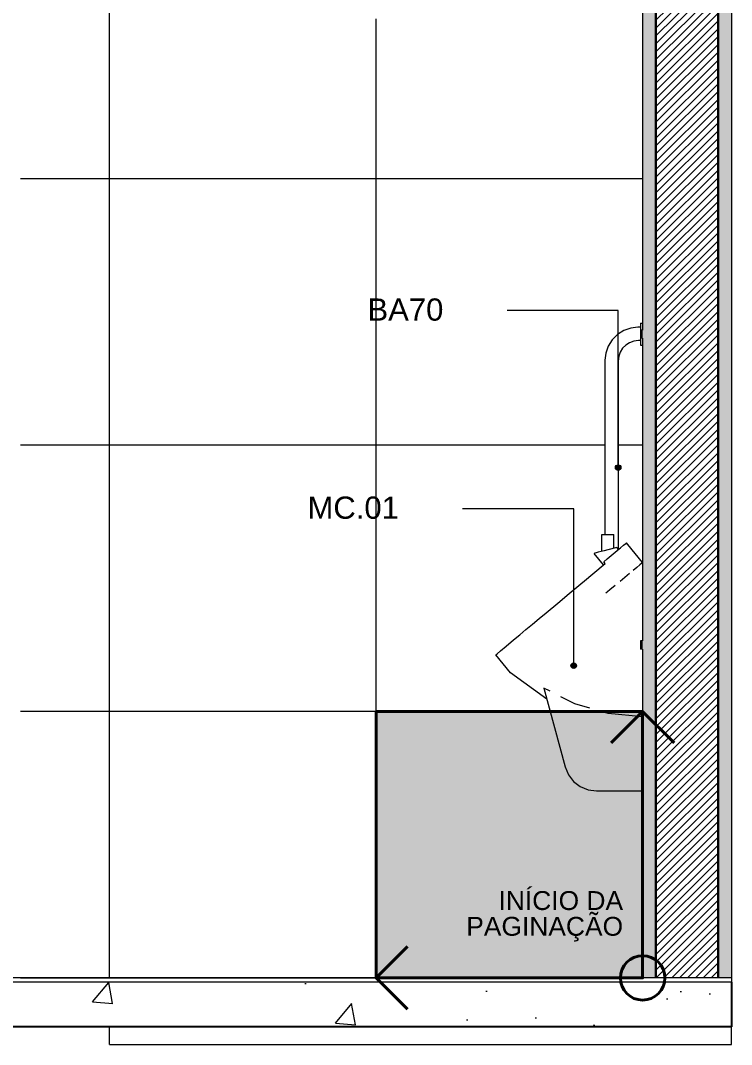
# Model space of a CAD drawing. Header units: metres. Extents: x -1.8 to 75.3, y -2 to 2.8.
# Drawn here: x 27.146 to 28.746, y -2.048 to 0.258 of the extents above; entities that cross this region are included whole.
import ezdxf

# ---------------------------------------------------------------- set-up
doc = ezdxf.new("R2010")
doc.units = ezdxf.units.M
doc.header["$MEASUREMENT"] = 0
for name, color, linetype, lineweight in [('LAJES.EST_Caneta_No__241', 7, 'Continuous', 13), ('LAJES.EST_Caneta_No__4', 7, 'Continuous', 25), ('LAJES.EST_Caneta_No__7', 7, 'Continuous', 13), ('LOUCAS-METAIS.ARQ_Caneta_No__10', 7, 'Continuous', 5), ('NOTAS-EXECUTIVO.ARQ_Caneta_No__1', 7, 'Continuous', 40), ('NOTAS-LAYOUT.EXEC_Caneta_No__241', 7, 'Continuous', 13), ('NOTAS-LAYOUT.EXEC_Caneta_No__5', 7, 'Continuous', 20), ('PAREDE CONSTRUIR_Caneta_No__241', 7, 'Continuous', 13), ('PAREDE CONSTRUIR_Caneta_No__3', 7, 'Continuous', 30)]:
    doc.layers.add(name, color=color, linetype=linetype, lineweight=lineweight)
for name, color, linetype, lineweight, true_color in [('LAJES.EST_Caneta_No__254', 7, 'Continuous', 0, 0xd1c9ad), ('LAJES.EST_Caneta_No__97', 7, 'Continuous', 13, 0x6b6b6b), ('LOUCAS-METAIS.ARQ_Caneta_No__13', 7, 'Continuous', 0, 0xaaaaaa), ('LOUCAS-METAIS.ARQ_Caneta_No__96', 7, 'Continuous', 0, 0xb6b6b6), ('NOTAS-EXECUTIVO.ARQ_Caneta_No__12', 7, 'Continuous', 0, 0x030303), ('NOTAS-EXECUTIVO.ARQ_Caneta_No__24', 7, 'Continuous', 40, 0x851f10), ('PAREDE CONSTRUIR_Caneta_No__97', 7, 'Continuous', 13, 0x6b6b6b)]:
    doc.layers.add(name, color=color, linetype=linetype, lineweight=lineweight, true_color=true_color)
for name, color, linetype in [('LOUCAS-METAIS.ARQ', 7, 'Continuous'), ('NOTAS-LAYOUT.EXEC', 7, 'Continuous'), ('PAREDE CONSTRUIR', 7, 'Continuous')]:
    doc.layers.add(name, color=color, linetype=linetype)
doc.styles.add('GENERATED_STYLE_1', font='arial.ttf')

# ---------------------------------------------------------------- blocks, each defined once
blk = doc.blocks.new('Label_19_7', base_point=(28.4913, -0.7491))
at = {"layer": 'NOTAS-LAYOUT.EXEC', "linetype": 'Continuous', "lineweight": 0, "true_color": 0x000000}
blk.add_hatch(color=18, dxfattribs=at).paths.add_polyline_path([(28.485, -0.7491), (28.4855, -0.7515), (28.4868, -0.7536), (28.4889, -0.7549), (28.4913, -0.7554), (28.4936, -0.7549), (28.4957, -0.7536), (28.497, -0.7515), (28.4975, -0.7491), (28.497, -0.7467), (28.4957, -0.7447), (28.4936, -0.7434), (28.4913, -0.7429), (28.4889, -0.7434), (28.4868, -0.7447), (28.4855, -0.7467)])
at = {"layer": 'NOTAS-LAYOUT.EXEC_Caneta_No__241', "color": 7, "linetype": 'Continuous', "lineweight": 13}
for p, q in [((28.4913, -0.3956), (28.2413, -0.3956)), ((28.4913, -0.7429), (28.4913, -0.3956))]:
    blk.add_line(p, q, dxfattribs=at)
at = {"layer": 'NOTAS-LAYOUT.EXEC_Caneta_No__5', "color": 7, "linetype": 'Continuous', "lineweight": 20}
blk.add_circle((28.4913, -0.7491), 0.00625, dxfattribs=at)
at = {"layer": 'NOTAS-LAYOUT.EXEC_Caneta_No__241', "color": 7, "lineweight": 13, "insert": (28.2388, -0.3682), "char_height": 0.05, "attachment_point": 3, "style": 'GENERATED_STYLE_1'}
blk.add_mtext('\\A1;{\\pqr;\\pt0,241;\\fArial|b0|i0|c0|p0;\\W1.000000;BA70\\fArial|b0|i0|c0|p0;\\W1.000000;\\A1{\\H.66x;\\S^  ;}\\fArial|b0|i0|c0|p0;\\W1.000000;\\fArial|b0|i0|c0|p0;\\W1.000000;\\A1{\\H.66x;\\S^  ;}\\fArial|b0|i0|c0|p0;\\W1.000000;\\fArial|b0|i0|c0|p0;\\W1.000000;\\fArial|b0|i0|c0|p0;\\W1.000000;\\fArial|b0|i0|c0|p0;\\W1.000000;\\fArial|b0|i0|c0|p0;\\W1.000000;\\fArial|b0|i0|c0|p0;\\W1.000000;\\fArial|b0|i0|c0|p0;\\W1.000000;\\A1{\\H.66x;\\S^  ;}\\fArial|b0|i0|c0|p0;\\W1.000000;\\fArial|b0|i0|c0|p0;\\W1.000000;\\A1{\\H.66x;\\S^  ;}\\fArial|b0|i0|c0|p0;\\W1.000000;\\fArial|b0|i0|c0|p0;\\W1.000000;\\fArial|b0|i0|c0|p0;\\W1.000000;\\fArial|b0|i0|c0|p0;\\W1.000000;\\fArial|b0|i0|c0|p0;\\W1.000000;\\fArial|b0|i0|c0|p0;\\W1.000000;\\fArial|b0|i0|c0|p0;\\W1.000000;\\A1{\\H.66x;\\S^  ;}\\fArial|b0|i0|c0|p0;\\W1.000000;\\fArial|b0|i0|c0|p0;\\W1.000000;\\A1{\\H.66x;\\S^  ;}\\fArial|b0|i0|c0|p0;\\W1.000000;\\fArial|b0|i0|c0|p0;\\W1.000000;\\fArial|b0|i0|c0|p0;\\W1.000000;\\fArial|b0|i0|c0|p0;\\W1.000000;\\fArial|b0|i0|c0|p0;\\W1.000000;\\fArial|b0|i0|c0|p0;\\W1.000000;\\fArial|b0|i0|c0|p0;\\W1.000000;\\A1{\\H.66x;\\S^  ;}\\fArial|b0|i0|c0|p0;\\W1.000000;\\fArial|b0|i0|c0|p0;\\W1.000000;\\A1{\\H.66x;\\S^  ;}\\fArial|b0|i0|c0|p0;\\W1.000000;\\fArial|b0|i0|c0|p0;\\W1.000000;\\fArial|b0|i0|c0|p0;\\W1.000000;\\fArial|b0|i0|c0|p0;\\W1.000000;\\fArial|b0|i0|c0|p0;\\W1.000000;\\fArial|b0|i0|c0|p0;\\W1.000000;\\fArial|b0|i0|c0|p0;\\W1.000000;\\A1{\\H.66x;\\S^  ;}\\fArial|b0|i0|c0|p0;\\W1.000000;\\fArial|b0|i0|c0|p0;\\W1.000000;\\A1{\\H.66x;\\S^  ;}\\fArial|b0|i0|c0|p0;\\W1.000000;\\fArial|b0|i0|c0|p0;\\W1.000000;\\fArial|b0|i0|c0|p0;\\W1.000000;\\fArial|b0|i0|c0|p0;\\W1.000000;\\fArial|b0|i0|c0|p0;\\W1.000000;\\fArial|b0|i0|c0|p0;\\W1.000000;\\fArial|b0|i0|c0|p0;\\W1.000000;\\A1{\\H.66x;\\S^  ;}\\fArial|b0|i0|c0|p0;\\W1.000000;}', dxfattribs=at)
blk = doc.blocks.new('Label_20_7', base_point=(28.3912, -1.1952))
at = {"layer": 'NOTAS-LAYOUT.EXEC', "linetype": 'Continuous', "lineweight": 0, "true_color": 0x000000}
blk.add_hatch(color=18, dxfattribs=at).paths.add_polyline_path([(28.3849, -1.1952), (28.3854, -1.1976), (28.3867, -1.1997), (28.3888, -1.201), (28.3912, -1.2015), (28.3936, -1.201), (28.3956, -1.1997), (28.3969, -1.1976), (28.3974, -1.1952), (28.3969, -1.1929), (28.3956, -1.1908), (28.3936, -1.1895), (28.3912, -1.189), (28.3888, -1.1895), (28.3867, -1.1908), (28.3854, -1.1929)])
at = {"layer": 'NOTAS-LAYOUT.EXEC_Caneta_No__241', "color": 7, "linetype": 'Continuous', "lineweight": 13}
for p, q in [((28.3912, -0.8417), (28.1412, -0.8417)), ((28.3912, -1.189), (28.3912, -0.8417))]:
    blk.add_line(p, q, dxfattribs=at)
at = {"layer": 'NOTAS-LAYOUT.EXEC_Caneta_No__5', "color": 7, "linetype": 'Continuous', "lineweight": 20}
blk.add_circle((28.3912, -1.1952), 0.00625, dxfattribs=at)
at = {"layer": 'NOTAS-LAYOUT.EXEC_Caneta_No__241', "color": 7, "lineweight": 13, "insert": (28.1387, -0.8143), "char_height": 0.05, "attachment_point": 3, "style": 'GENERATED_STYLE_1'}
blk.add_mtext('\\A1;{\\pqr;\\pt0,241;\\fArial|b0|i0|c0|p0;\\W1.000000;MC.01\\fArial|b0|i0|c0|p0;\\W1.000000;\\A1{\\H.66x;\\S^  ;}\\fArial|b0|i0|c0|p0;\\W1.000000;\\fArial|b0|i0|c0|p0;\\W1.000000;\\A1{\\H.66x;\\S^  ;}\\fArial|b0|i0|c0|p0;\\W1.000000;\\fArial|b0|i0|c0|p0;\\W1.000000;\\fArial|b0|i0|c0|p0;\\W1.000000;\\fArial|b0|i0|c0|p0;\\W1.000000;\\fArial|b0|i0|c0|p0;\\W1.000000;\\fArial|b0|i0|c0|p0;\\W1.000000;\\fArial|b0|i0|c0|p0;\\W1.000000;\\A1{\\H.66x;\\S^  ;}\\fArial|b0|i0|c0|p0;\\W1.000000;\\fArial|b0|i0|c0|p0;\\W1.000000;\\A1{\\H.66x;\\S^  ;}\\fArial|b0|i0|c0|p0;\\W1.000000;\\fArial|b0|i0|c0|p0;\\W1.000000;\\fArial|b0|i0|c0|p0;\\W1.000000;\\fArial|b0|i0|c0|p0;\\W1.000000;\\fArial|b0|i0|c0|p0;\\W1.000000;\\fArial|b0|i0|c0|p0;\\W1.000000;\\fArial|b0|i0|c0|p0;\\W1.000000;\\A1{\\H.66x;\\S^  ;}\\fArial|b0|i0|c0|p0;\\W1.000000;\\fArial|b0|i0|c0|p0;\\W1.000000;\\A1{\\H.66x;\\S^  ;}\\fArial|b0|i0|c0|p0;\\W1.000000;\\fArial|b0|i0|c0|p0;\\W1.000000;\\fArial|b0|i0|c0|p0;\\W1.000000;\\fArial|b0|i0|c0|p0;\\W1.000000;\\fArial|b0|i0|c0|p0;\\W1.000000;\\fArial|b0|i0|c0|p0;\\W1.000000;\\fArial|b0|i0|c0|p0;\\W1.000000;\\A1{\\H.66x;\\S^  ;}\\fArial|b0|i0|c0|p0;\\W1.000000;\\fArial|b0|i0|c0|p0;\\W1.000000;\\A1{\\H.66x;\\S^  ;}\\fArial|b0|i0|c0|p0;\\W1.000000;\\fArial|b0|i0|c0|p0;\\W1.000000;\\fArial|b0|i0|c0|p0;\\W1.000000;\\fArial|b0|i0|c0|p0;\\W1.000000;\\fArial|b0|i0|c0|p0;\\W1.000000;\\fArial|b0|i0|c0|p0;\\W1.000000;\\fArial|b0|i0|c0|p0;\\W1.000000;\\A1{\\H.66x;\\S^  ;}\\fArial|b0|i0|c0|p0;\\W1.000000;\\fArial|b0|i0|c0|p0;\\W1.000000;\\A1{\\H.66x;\\S^  ;}\\fArial|b0|i0|c0|p0;\\W1.000000;\\fArial|b0|i0|c0|p0;\\W1.000000;\\fArial|b0|i0|c0|p0;\\W1.000000;\\fArial|b0|i0|c0|p0;\\W1.000000;\\fArial|b0|i0|c0|p0;\\W1.000000;\\fArial|b0|i0|c0|p0;\\W1.000000;\\fArial|b0|i0|c0|p0;\\W1.000000;\\A1{\\H.66x;\\S^  ;}\\fArial|b0|i0|c0|p0;\\W1.000000;}', dxfattribs=at)
blk = doc.blocks.new('símbolo_paginação de piso(1)(1)[5]_7', base_point=(28.5463, -1.8982))
at = {"layer": 'NOTAS-EXECUTIVO.ARQ_Caneta_No__24', "linetype": 'Continuous', "lineweight": 0, "true_color": 0x210704}
blk.add_hatch(color=18, dxfattribs=at).paths.add_polyline_path([(27.9463, -1.2982), (27.9463, -1.8982), (28.5463, -1.8982), (28.5463, -1.2982)])
at = {"layer": 'NOTAS-EXECUTIVO.ARQ_Caneta_No__1', "color": 7, "linetype": 'Continuous', "lineweight": 40}
for p, q in [((28.5463, -1.2982), (28.4756, -1.369)), ((28.5463, -1.8982), (28.5463, -1.2982)), ((28.5463, -1.2982), (28.617, -1.369)), ((27.9463, -1.8982), (28.017, -1.8275)), ((28.5463, -1.8982), (27.9463, -1.8982)), ((27.9463, -1.8982), (28.017, -1.969))]:
    blk.add_line(p, q, dxfattribs=at)
at = {"layer": 'NOTAS-EXECUTIVO.ARQ_Caneta_No__1', "color": 7, "linetype": 'Continuous', "lineweight": 40, "flags": 128}
blk.add_lwpolyline([(27.9463, -1.2982), (27.9463, -1.8982), (28.5463, -1.8982), (28.5463, -1.2982)], close=True, dxfattribs=at)
at = {"layer": 'NOTAS-EXECUTIVO.ARQ_Caneta_No__1', "color": 7, "linetype": 'Continuous', "lineweight": 40}
blk.add_circle((28.5463, -1.8982), 0.05, dxfattribs=at)

msp = doc.modelspace()

# ---------------------------------------------------------------- hatches: boundary and pattern name
at = {"layer": 'LAJES.EST_Caneta_No__254', "linetype": 'Continuous', "lineweight": 0, "true_color": 0xd1c9ad}
h = msp.add_hatch(dxfattribs=at)
h.set_pattern_fill('Haie_OD_0007', color=9, style=0, pattern_type=2)
h.set_pattern_definition([(45, (-37.76777, -1.39824), (-0.159099, 0.159099), [0, -0.15, 0, -0.225]), (110, (-37.26777, -1.39824), (0.21143084, 0.0769545), [0, -0.11, 0, -0.19])])
h.paths.add_polyline_path([(28.7463, -1.8982), (25.6962, -1.8982), (25.6962, -1.9082), (28.7463, -1.9082)])
at = {"layer": 'LAJES.EST_Caneta_No__97', "linetype": 'Continuous', "lineweight": 13, "true_color": 0x6b6b6b}
h = msp.add_hatch(dxfattribs=at)
h.set_pattern_fill('AR_CONC_0007', color=251, style=0, pattern_type=2)
h.set_pattern_definition([(50, (-37.76777, -1.89824), (-0.546554, 0.0478173), [0.05715, -0.62865]), (355, (-37.7678, -1.89824), (-0.1057303, 0.5731705), [0.04572, -0.5029218]), (100.4514, (-37.72223, -1.90223), (0.4408237, 0.5253533), [0.04857, -0.5342707]), (46.1842, (-37.7678, -1.74584), (-0.813237, 0.126127), [0.085725, -0.942975]), (96.6356, (-37.7, -1.75635), (0.712212, 0.742278), [0.072855, -0.801407]), (351.1842, (-37.7678, -1.74584), (0.712212, 0.742278), [0.06858, -0.754379]), (21, (-37.69157, -1.78394), (-0.4548432, 0.3067956), [0.05715, -0.62865]), (326, (-37.6916, -1.78394), (0.185406, 0.552564), [0.04572, -0.50292]), (71.4514, (-37.65367, -1.8095), (0.6402493, 0.2457683), [0.04857, -0.53427]), (37.5, (-37.76777, -1.89824), (0.0092658, 0.2536651), [0, -0.496824, 0, -0.51054, 0, -0.504825]), (7.5, (-37.76777, -1.89824), (0.200459, 0.3005417), [0, -0.291084, 0, -0.485394, 0, -0.192405]), (327.5, (-37.9377, -1.89824), (-0.4067718, 0.01718623), [0, -0.1905, 0, -0.59436, 0, -0.78867]), (317.5, (-38.0139, -1.89824), (0.4443875, 0.0762795), [0, -0.24765, 0, -0.394716, 0, -0.56007])])
h.paths.add_polyline_path([(25.6962, -2.0082), (28.7463, -2.0082), (28.7463, -1.9082), (25.6962, -1.9082)])
at = {"layer": 'LOUCAS-METAIS.ARQ', "linetype": 'Continuous', "lineweight": 0, "true_color": 0x000000}
for points in [[(28.5413, -0.4577), (28.5463, -0.4577), (28.5463, -0.4394), (28.5413, -0.4394)], [(28.5413, -1.1577), (28.5463, -1.1577), (28.5463, -1.1394), (28.5413, -1.1394)]]:
    msp.add_hatch(color=18, dxfattribs=at).paths.add_polyline_path(points)
at = {"layer": 'PAREDE CONSTRUIR', "linetype": 'Continuous', "lineweight": 0, "true_color": 0xffffff}
for points in [[(28.5463, 1.3518), (28.5463, -1.8982), (28.5763, -1.8982), (28.5763, 1.3518)], [(28.7463, 1.3518), (28.7163, 1.3518), (28.7163, -1.8982), (28.7463, -1.8982)]]:
    msp.add_hatch(color=7, dxfattribs=at).paths.add_polyline_path(points)
at = {"layer": 'PAREDE CONSTRUIR', "linetype": 'Continuous', "lineweight": 0, "true_color": 0x000000}
h = msp.add_hatch(dxfattribs=at)
h.set_pattern_fill('common_brick_0007', color=18, style=0, pattern_type=2)
h.set_pattern_definition([(45, (-37.767773, -1.898244), (-0.0088388348, 0.0088388348), [])])
h.paths.add_polyline_path([(28.5763, -1.8982), (28.7163, -1.8982), (28.7163, 1.3518), (28.5763, 1.3518)])
at = {"layer": 'PAREDE CONSTRUIR_Caneta_No__97', "linetype": 'Continuous', "lineweight": 13, "true_color": 0x6b6b6b}
h = msp.add_hatch(dxfattribs=at)
h.set_pattern_fill('Ceramica_60_x_60_0007', color=251, style=0, pattern_type=2)
h.set_pattern_definition([(180, (-37.7678, -1.89824), (0, 0.6), []), (90, (-37.7678, -1.89824), (0.6, 0), [])])
h.paths.add_polyline_path([(27.1763, 1.2518), (27.1463, 1.2518), (27.1463, -1.8982), (27.1763, -1.8982)])
h = msp.add_hatch(dxfattribs=at)
h.set_pattern_fill('Ceramica_60_x_60_0007', color=251, style=0, pattern_type=2)
h.set_pattern_definition([(0, (28.54626, -1.89824), (0, 0.6), []), (90, (28.54626, -1.89824), (-0.6, 0), [])])
h.paths.add_polyline_path([(27.1763, -1.8982), (28.5463, -1.8982), (28.5463, -1.4771), (28.4421, -1.4771), (28.4234, -1.4746), (28.4059, -1.4674), (28.3909, -1.4558), (28.3793, -1.4407), (28.372, -1.423), (28.3304, -1.2702), (28.2491, -1.2111), (28.2161, -1.1705), (28.4585, -0.968), (28.4375, -0.9422), (28.4543, -0.9378), (28.4543, -0.8994), (28.4613, -0.8994), (28.4613, -0.5074), (28.4631, -0.4915), (28.4686, -0.4757), (28.4776, -0.4614), (28.4894, -0.4495), (28.5037, -0.4406), (28.5196, -0.435), (28.5354, -0.4332), (28.5413, -0.4332), (28.5413, -0.4235), (28.5463, -0.4235), (28.5463, -0.4732), (28.5413, -0.4732), (28.5413, -0.4632), (28.5371, -0.4632), (28.5263, -0.4645), (28.5168, -0.4678), (28.5083, -0.4731), (28.5011, -0.4802), (28.4958, -0.4888), (28.4925, -0.4983), (28.4913, -0.5091), (28.4913, -0.9326), (28.4919, -0.9333), (28.5099, -0.9183), (28.5463, -0.9629), (28.5463, -1.4351), (28.5463, 1.2518), (27.1763, 1.2518)])
h.paths.add_polyline_path([(28.3821, 0.2618), (27.5021, 0.2618), (27.5021, 1.1418), (28.3821, 1.1418)], flags=0)

# ---------------------------------------------------------------- linework, layer by layer
at = {"layer": 'LAJES.EST_Caneta_No__241', "color": 7, "linetype": 'Continuous', "lineweight": 13}
for p, q in [((27.3462, -2.0482), (27.3462, -2.0082)), ((28.7463, -2.0482), (28.7463, -2.0082)), ((27.3462, -2.0482), (28.7463, -2.0482))]:
    msp.add_line(p, q, dxfattribs=at)
at = {"layer": 'LAJES.EST_Caneta_No__4', "color": 7, "linetype": 'Continuous', "lineweight": 25}
for p, q in [((28.7463, -1.9082), (28.7463, -1.9132)), ((28.7463, -1.9132), (28.7463, -2.0082)), ((28.7463, -2.0082), (25.6962, -2.0082))]:
    msp.add_line(p, q, dxfattribs=at)
at = {"layer": 'LAJES.EST_Caneta_No__7', "color": 7, "linetype": 'Continuous', "lineweight": 13}
for p, q in [((28.5463, -1.8982), (25.6962, -1.8982)), ((28.7463, -1.9082), (25.6962, -1.9082)), ((28.7463, -1.8982), (28.7463, -1.9082))]:
    msp.add_line(p, q, dxfattribs=at)
at = {"layer": 'LAJES.EST_Caneta_No__7', "color": 7, "linetype": 'Continuous', "lineweight": 13, "flags": 128}
msp.add_lwpolyline([(28.7463, -1.8982), (28.7163, -1.8982), (28.5763, -1.8982), (28.5463, -1.8982)], dxfattribs=at)
at = {"layer": 'LOUCAS-METAIS.ARQ_Caneta_No__10', "color": 7, "linetype": 'Continuous', "lineweight": 5}
for p, q in [((28.5413, -0.4394), (28.5413, -0.4577)), ((28.5463, -0.4394), (28.5413, -0.4394)), ((28.5463, -0.4577), (28.5413, -0.4577)), ((28.5413, -1.1394), (28.5413, -1.1577)), ((28.5463, -1.1394), (28.5413, -1.1394)), ((28.5463, -1.1577), (28.5413, -1.1577))]:
    msp.add_line(p, q, dxfattribs=at)
at = {"layer": 'LOUCAS-METAIS.ARQ_Caneta_No__13', "color": 253, "linetype": 'Continuous', "lineweight": 0, "true_color": 0xaaaaaa}
for p, q in [((28.4543, -0.8994), (28.4548, -0.8994)), ((28.4543, -0.9378), (28.4543, -0.8994)), ((28.4548, -0.8994), (28.4561, -0.8994)), ((28.4561, -0.8994), (28.4583, -0.8994)), ((28.4583, -0.8994), (28.4611, -0.8994)), ((28.4611, -0.8994), (28.4643, -0.8994)), ((28.4643, -0.8994), (28.4678, -0.8994)), ((28.4678, -0.8994), (28.4713, -0.8994)), ((28.4713, -0.8994), (28.4746, -0.8994)), ((28.4746, -0.8994), (28.4773, -0.8994)), ((28.4773, -0.8994), (28.4795, -0.8994)), ((28.4795, -0.8994), (28.4808, -0.8994)), ((28.4808, -0.8994), (28.4813, -0.8994)), ((28.4813, -0.9307), (28.4813, -0.8994)), ((28.5035, -0.9236), (28.5082, -0.9197)), ((28.5082, -0.9197), (28.5099, -0.9183)), ((28.5132, -0.9224), (28.5099, -0.9183)), ((28.5463, -0.9629), (28.5132, -0.9224)), ((28.4385, -0.942), (28.4375, -0.9422)), ((28.4585, -0.968), (28.4375, -0.9422)), ((28.4416, -0.9412), (28.4385, -0.942)), ((28.4464, -0.9399), (28.4416, -0.9412)), ((28.4527, -0.9383), (28.4464, -0.9399)), ((28.46, -0.9363), (28.4527, -0.9383)), ((28.4678, -0.9343), (28.46, -0.9363)), ((28.4665, -0.9545), (28.4887, -0.936)), ((28.4883, -0.9289), (28.4678, -0.9343)), ((28.4919, -0.9333), (28.4883, -0.9289)), ((28.4887, -0.936), (28.4931, -0.9323)), ((28.4931, -0.9323), (28.4964, -0.9296)), ((28.4964, -0.9296), (28.5035, -0.9236)), ((28.4342, -0.9883), (28.462, -0.9651)), ((28.4587, -0.961), (28.4665, -0.9545)), ((28.462, -0.9651), (28.4587, -0.961)), ((28.5401, -0.9681), (28.5332, -0.9738)), ((28.5447, -0.9643), (28.5401, -0.9681)), ((28.5463, -0.9629), (28.5447, -0.9643)), ((28.4156, -1.0039), (28.4342, -0.9883)), ((28.5168, -0.9876), (28.4956, -1.0053)), ((28.5332, -0.9738), (28.5251, -0.9806)), ((28.381, -1.0327), (28.407, -1.011)), ((28.407, -1.011), (28.4156, -1.0039)), ((28.4844, -1.0146), (28.4724, -1.0247)), ((28.4956, -1.0053), (28.4954, -1.0054)), ((28.3551, -1.0544), (28.381, -1.0327)), ((28.4671, -1.029), (28.4638, -1.0318)), ((28.4724, -1.0247), (28.4671, -1.029)), ((28.3294, -1.0759), (28.3551, -1.0544)), ((28.3138, -1.0889), (28.3294, -1.0759)), ((28.2838, -1.114), (28.2985, -1.1016)), ((28.2985, -1.1016), (28.3138, -1.0889)), ((28.256, -1.1371), (28.2696, -1.1258)), ((28.2696, -1.1258), (28.2838, -1.114)), ((28.2267, -1.1617), (28.2393, -1.1511)), ((28.2393, -1.1511), (28.256, -1.1371)), ((28.2161, -1.1705), (28.2187, -1.1683)), ((28.2491, -1.2111), (28.2161, -1.1705)), ((28.2187, -1.1683), (28.2267, -1.1617)), ((28.3304, -1.2702), (28.2491, -1.2111)), ((28.3379, -1.2529), (28.3237, -1.2456)), ((28.3237, -1.2456), (28.372, -1.423)), ((28.3934, -1.2812), (28.3619, -1.2651)), ((28.4273, -1.2911), (28.3934, -1.2812)), ((28.4685, -1.3031), (28.4531, -1.2987)), ((28.5463, -1.3105), (28.4685, -1.3031)), ((28.372, -1.423), (28.3793, -1.4407)), ((28.3793, -1.4407), (28.3909, -1.4558)), ((28.3909, -1.4558), (28.4059, -1.4674)), ((28.4059, -1.4674), (28.4234, -1.4746)), ((28.4234, -1.4746), (28.4421, -1.4771)), ((28.4421, -1.4771), (28.5463, -1.4771))]:
    msp.add_line(p, q, dxfattribs=at)
at = {"layer": 'LOUCAS-METAIS.ARQ_Caneta_No__96', "color": 253, "linetype": 'Continuous', "lineweight": 0, "true_color": 0xb6b6b6}
for p, q in [((28.5196, -0.435), (28.5037, -0.4406)), ((28.5354, -0.4332), (28.5196, -0.435)), ((28.5413, -0.4332), (28.5354, -0.4332)), ((28.5413, -0.4235), (28.5413, -0.4257)), ((28.5413, -0.4235), (28.5463, -0.4235)), ((28.5413, -0.4257), (28.5413, -0.4299)), ((28.5413, -0.4299), (28.5413, -0.4357)), ((28.5413, -0.4357), (28.5413, -0.4394)), ((28.5463, -0.4235), (28.5463, -0.4257)), ((28.4894, -0.4495), (28.4776, -0.4614)), ((28.5037, -0.4406), (28.4894, -0.4495)), ((28.5413, -0.4577), (28.5413, -0.4638)), ((28.4686, -0.4757), (28.4631, -0.4915)), ((28.4776, -0.4614), (28.4686, -0.4757)), ((28.5011, -0.4802), (28.4958, -0.4888)), ((28.5083, -0.4731), (28.5011, -0.4802)), ((28.5168, -0.4678), (28.5083, -0.4731)), ((28.5263, -0.4645), (28.5168, -0.4678)), ((28.5371, -0.4632), (28.5263, -0.4645)), ((28.5413, -0.4632), (28.5371, -0.4632)), ((28.5413, -0.4638), (28.5413, -0.4689)), ((28.5413, -0.4689), (28.5413, -0.4721)), ((28.5413, -0.4721), (28.5413, -0.4732)), ((28.5413, -0.4732), (28.5463, -0.4732)), ((28.5463, -0.4689), (28.5463, -0.4721)), ((28.5463, -0.4721), (28.5463, -0.4732)), ((28.4631, -0.4915), (28.4613, -0.5074)), ((28.4925, -0.4983), (28.4913, -0.5091)), ((28.4958, -0.4888), (28.4925, -0.4983)), ((28.4613, -0.5074), (28.4613, -0.8994)), ((28.4913, -0.5091), (28.4913, -0.9326))]:
    msp.add_line(p, q, dxfattribs=at)
at = {"layer": 'PAREDE CONSTRUIR_Caneta_No__241', "color": 7, "linetype": 'Continuous', "lineweight": 13}
for p, q in [((28.7463, 1.3518), (28.7463, -1.8982)), ((28.5463, 1.2518), (28.5463, -0.4394)), ((28.5463, -0.4577), (28.5463, -1.1394)), ((28.5463, -1.1577), (28.5463, -1.8982))]:
    msp.add_line(p, q, dxfattribs=at)
at = {"layer": 'PAREDE CONSTRUIR_Caneta_No__3', "color": 7, "linetype": 'Continuous', "lineweight": 30}
for p, q in [((28.5763, 1.3518), (28.5763, -1.8982)), ((28.7163, 1.3518), (28.7163, -1.8982))]:
    msp.add_line(p, q, dxfattribs=at)

# ---------------------------------------------------------------- block references
at = {"layer": 'NOTAS-EXECUTIVO.ARQ_Caneta_No__1', "color": 7, "linetype": 'Continuous', "lineweight": 40}
msp.add_blockref('símbolo_paginação de piso(1)(1)[5]_7', (28.5463, -1.8982), dxfattribs=at)
at = {"layer": 'NOTAS-LAYOUT.EXEC', "color": 7, "linetype": 'Continuous', "lineweight": 13}
for name, p in [('Label_19_7', (28.4913, -0.7491)), ('Label_20_7', (28.3912, -1.1952))]:
    msp.add_blockref(name, p, dxfattribs=at)

# ---------------------------------------------------------------- texts
at = {"layer": 'NOTAS-EXECUTIVO.ARQ_Caneta_No__12', "color": 18, "linetype": 'Continuous', "lineweight": 0, "true_color": 0x030303, "insert": (28.5023, -1.7028), "char_height": 0.0425, "attachment_point": 3, "line_spacing_factor": 0.81868, "style": 'GENERATED_STYLE_1'}
msp.add_mtext('\\A1;{\\pqr;\\fArial|b0|i0|c0|p0;\\W1.000000;INÍCIO DA\\P\\pqr;\\fArial|b0|i0|c0|p0;\\W1.000000;PAGINAÇÃO}', dxfattribs=at)

doc.saveas('drawing.dxf')
